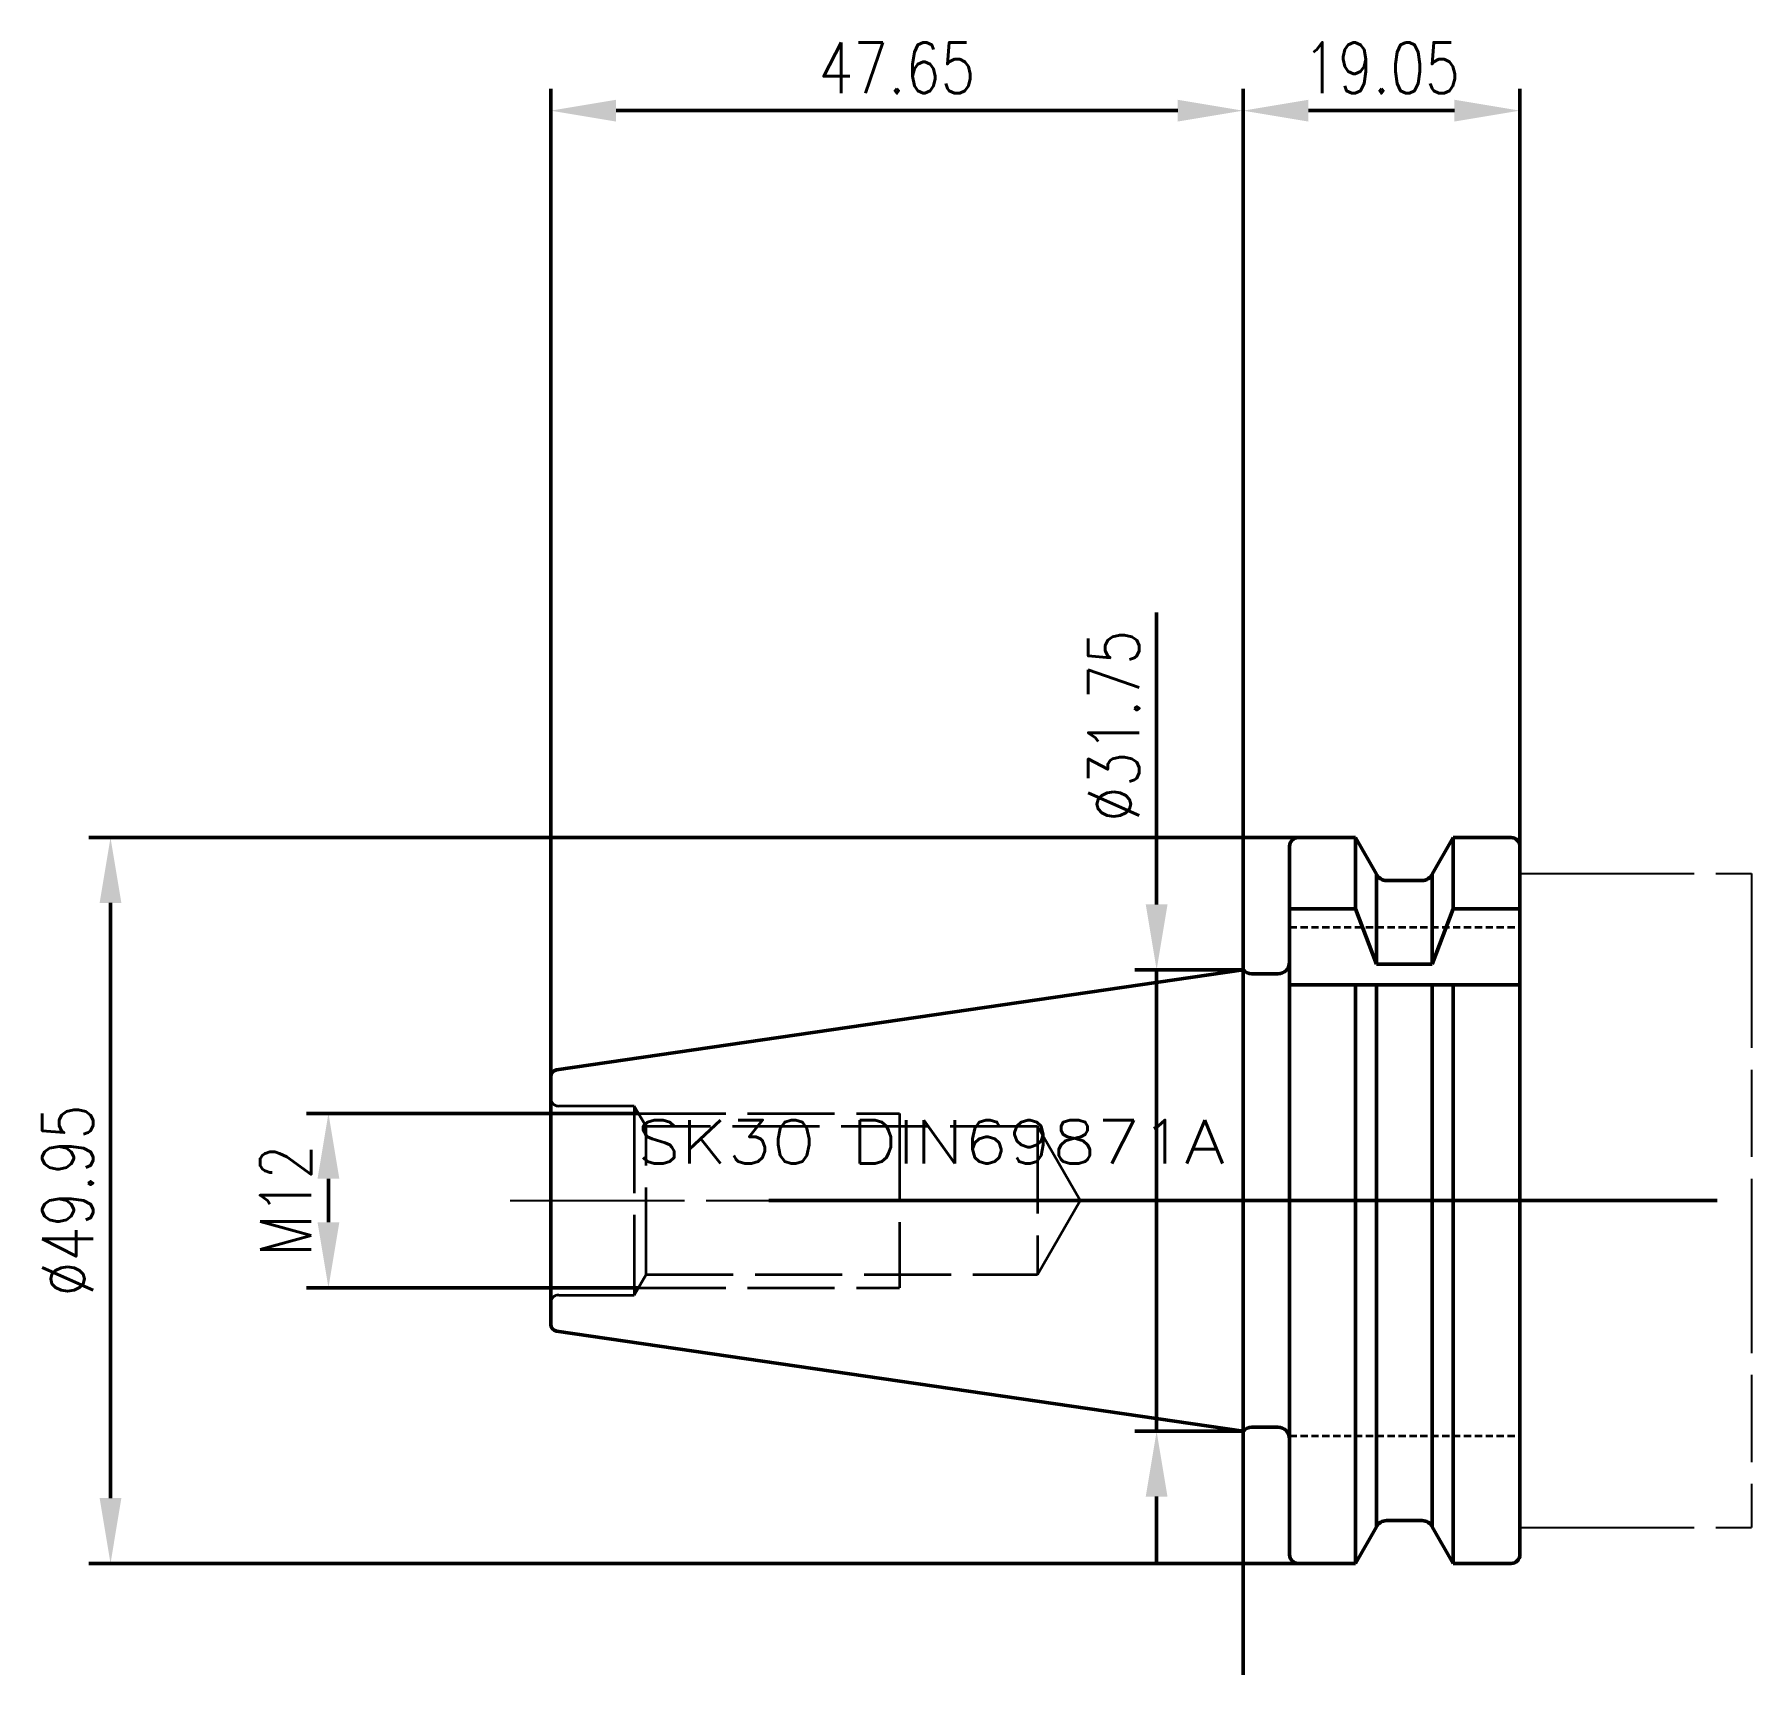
# Model space of a CAD drawing. Header units: millimetres. Extents: x 930 to 1048, y 403 to 516.
import ezdxf
from ezdxf.enums import TextEntityAlignment as Align

# ---------------------------------------------------------------- set-up
doc = ezdxf.new("R2010")
doc.units = ezdxf.units.MM
doc.header["$LTSCALE"] = 2
for name, pattern in [('DASH', [3.75, 3, -0.75]), ('HIDDEN', [0.375, 0.25, -0.125]), ('LONGDASH_DASH', [10.5, 6, -0.75, 3, -0.75])]:
    doc.linetypes.add(name, pattern=pattern)
for name, color, linetype, lineweight in [('1', 4, 'Continuous', 50), ('6', 5, 'Continuous', 35), ('SK2', 7, 'Continuous', 25), ('SK3', 1, 'DASH', 35), ('SK4', 2, 'LONGDASH_DASH', 25)]:
    doc.layers.add(name, color=color, linetype=linetype, lineweight=lineweight)
doc.styles.add('SIMPLEX', font='simplex.shx', dxfattribs={"width": 0.8})
doc.dimstyles.new('WALTER_1', dxfattribs={"dimtxt": 3.5, "dimasz": 4.5, "dimexe": 1.5, "dimexo": 0, "dimgap": 1.2, "dimtad": 1, "dimdec": 3, "dimdsep": 46, "dimtxsty": 'SIMPLEX', "dimcen": 2.5, "dimazin": 2, "dimtfac": 1, "dimtdec": 3, "dimtmove": 0, "dimatfit": 0, "dimfxl": 1.25, "dimtolj": 1, "dimarcsym": 0})

# ---------------------------------------------------------------- blocks, each defined once
blk = doc.blocks.new('*D1')
at = {"layer": 'Defpoints', "color": 0, "transparency": 16777216}
for p in [(0, 15.875), (-5.95, -15.875), (0, -15.875)]:
    blk.add_point(p, dxfattribs=at)
at = {"layer": 'SK2', "color": 0, "lineweight": -2, "transparency": 16777216}
for p, q in [((-5.95, 20.375), (-5.95, 40.475)), ((0, 15.875), (-7.45, 15.875)), ((-5.95, -15.875), (-5.95, 15.875)), ((0, -15.875), (-7.45, -15.875)), ((-5.95, -20.375), (-5.95, -24.875))]:
    blk.add_line(p, q, dxfattribs=at)
at = {"layer": 'SK2', "color": 0, "transparency": 16777216}
for points in [[(-6.7, 20.375), (-5.2, 20.375), (-5.95, 15.875)], [(-6.7, -20.375), (-5.2, -20.375), (-5.95, -15.875)]]:
    blk.add_solid(points, dxfattribs=at)
at = {"layer": 'SK2', "color": 0, "transparency": 16777216, "insert": (-8.9, 32.675), "char_height": 3.5, "attachment_point": 5, "rotation": 90, "style": 'SIMPLEX'}
blk.add_mtext('\\A1;%%C31.75', dxfattribs=at)
blk = doc.blocks.new('*D2')
at = {"layer": 'Defpoints', "color": 0, "transparency": 16777216}
for p in [(-47.65, 75), (0, 15.875), (-47.65, 8.53687)]:
    blk.add_point(p, dxfattribs=at)
at = {"layer": 'SK2', "color": 0, "lineweight": -2, "transparency": 16777216}
for p, q in [((-47.65, 8.53687), (-47.65, 76.5)), ((0, 15.875), (0, 76.5)), ((-4.5, 75), (-43.15, 75))]:
    blk.add_line(p, q, dxfattribs=at)
at = {"layer": 'SK2', "color": 0, "transparency": 16777216}
for points in [[(-43.15, 75.75), (-43.15, 74.25), (-47.65, 75)], [(-4.5, 75.75), (-4.5, 74.25), (0, 75)]]:
    blk.add_solid(points, dxfattribs=at)
at = {"layer": 'SK2', "color": 0, "transparency": 16777216, "insert": (-23.825, 77.95), "char_height": 3.5, "attachment_point": 5, "style": 'SIMPLEX'}
blk.add_mtext('\\A1;47.65', dxfattribs=at)
blk = doc.blocks.new('*D3')
at = {"layer": 'Defpoints', "color": 0, "transparency": 16777216}
for p in [(19.05, 75), (19.05, 24.375), (0, 15.875)]:
    blk.add_point(p, dxfattribs=at)
at = {"layer": 'SK2', "color": 0, "lineweight": -2, "transparency": 16777216}
for p, q in [((0, 15.875), (0, 76.5)), ((19.05, 24.375), (19.05, 76.5)), ((4.5, 75), (14.55, 75))]:
    blk.add_line(p, q, dxfattribs=at)
at = {"layer": 'SK2', "color": 0, "transparency": 16777216}
for points in [[(4.5, 75.75), (4.5, 74.25), (0, 75)], [(14.55, 75.75), (14.55, 74.25), (19.05, 75)]]:
    blk.add_solid(points, dxfattribs=at)
at = {"layer": 'SK2', "color": 0, "transparency": 16777216, "insert": (9.525, 77.95), "char_height": 3.5, "attachment_point": 5, "style": 'SIMPLEX'}
blk.add_mtext('\\A1;19.05', dxfattribs=at)
blk = doc.blocks.new('*D4')
at = {"layer": 'Defpoints', "color": 0, "transparency": 16777216}
for p in [(-62.95, 6), (-41.60867, 6), (-41.60867, -6)]:
    blk.add_point(p, dxfattribs=at)
at = {"layer": 'SK2', "color": 0, "lineweight": -2, "transparency": 16777216}
for p, q in [((-41.60867, 6), (-64.45, 6)), ((-62.95, -1.5), (-62.95, 1.5)), ((-41.60867, -6), (-64.45, -6))]:
    blk.add_line(p, q, dxfattribs=at)
at = {"layer": 'SK2', "color": 0, "transparency": 16777216}
for points in [[(-63.7, 1.5), (-62.2, 1.5), (-62.95, 6)], [(-63.7, -1.5), (-62.2, -1.5), (-62.95, -6)]]:
    blk.add_solid(points, dxfattribs=at)
at = {"layer": 'SK2', "color": 0, "transparency": 16777216, "insert": (-65.9, 0), "char_height": 3.5, "attachment_point": 5, "rotation": 90, "style": 'SIMPLEX'}
blk.add_mtext('\\A1;M12', dxfattribs=at)
blk = doc.blocks.new('*D5')
at = {"layer": 'Defpoints', "color": 0, "transparency": 16777216}
for p in [(3.8, 24.975), (-77.95, -24.975), (3.8, -24.975)]:
    blk.add_point(p, dxfattribs=at)
at = {"layer": 'SK2', "color": 0, "lineweight": -2, "transparency": 16777216}
for p, q in [((3.8, 24.975), (-79.45, 24.975)), ((-77.95, 20.475), (-77.95, -20.475)), ((3.8, -24.975), (-79.45, -24.975))]:
    blk.add_line(p, q, dxfattribs=at)
at = {"layer": 'SK2', "color": 0, "transparency": 16777216}
for points in [[(-78.7, 20.475), (-77.2, 20.475), (-77.95, 24.975)], [(-78.7, -20.475), (-77.2, -20.475), (-77.95, -24.975)]]:
    blk.add_solid(points, dxfattribs=at)
at = {"layer": 'SK2', "color": 0, "transparency": 16777216, "insert": (-80.9, 0), "char_height": 3.5, "attachment_point": 5, "rotation": 90, "style": 'SIMPLEX'}
blk.add_mtext('\\A1;%%C49.95', dxfattribs=at)
blk = doc.blocks.new('CENTER')
at = {"layer": '1', "color": 1}
for p, q in [((0, 32.63), (0, -32.63)), ((32.63, 0), (-32.63, 0))]:
    blk.add_line(p, q, dxfattribs=at)
blk = doc.blocks.new('DIN69A30')
at = {"layer": '1'}
for p, q in [((3.8, 24.975), (7.7369, 24.975)), ((7.7369, 20.0805), (7.7369, 24.975)), ((9.1875, 22.4627), (7.7369, 24.975)), ((13.0125, 22.4625), (14.4631, 24.975)), ((14.4631, 20.0805), (14.4631, 24.975)), ((14.4631, 24.975), (18.45, 24.975)), ((3.2, 24.375), (3.2, 0)), ((19.05, 24.375), (19.05, 0)), ((9.1875, 16.2659), (9.1875, 22.4627)), ((13.0125, 16.2659), (13.0125, 22.4625)), ((9.8693, 22.025), (12.3307, 22.025)), ((3.2, 20.0805), (7.7369, 20.0805)), ((7.7369, 20.0805), (9.1875, 16.2659)), ((13.0125, 16.2659), (14.4631, 20.0805)), ((14.4631, 20.0805), (19.05, 20.0805)), ((-47.2604, 8.9828), (0, 15.875)), ((0, 15.875), (0, -15.875)), ((0.6037, 15.6), (2.4, 15.6)), ((9.1875, 16.2659), (13.0125, 16.2659)), ((3.2, 14.85), (19.05, 14.85)), ((7.7369, 0), (7.7369, 14.85)), ((9.1875, 0), (9.1875, 14.85)), ((13.0125, 0), (13.0125, 14.85)), ((14.4631, 0), (14.4631, 14.85)), ((-47.65, 7.0001), (-47.65, 8.5369)), ((-47.65, 7), (-47.65, -7)), ((3.2, 0), (3.2, -24.375)), ((7.7369, -24.975), (7.7369, 0)), ((9.1875, -22.4627), (9.1875, 0)), ((13.0125, -22.4625), (13.0125, 0)), ((14.4631, -24.975), (14.4631, 0)), ((19.05, 0), (19.05, -24.375)), ((-47.65, -8.5369), (-47.65, -7)), ((0, -15.875), (-47.2604, -8.9828)), ((0.6037, -15.6), (2.4, -15.6)), ((9.8693, -22.025), (12.3307, -22.025)), ((7.7369, -24.975), (9.1875, -22.4627)), ((14.4631, -24.975), (13.0125, -22.4625)), ((3.8, -24.975), (7.7369, -24.975)), ((14.4631, -24.975), (18.45, -24.975))]:
    blk.add_line(p, q, dxfattribs=at)
for centre, radius, start, end in [((3.8, 24.375), 0.6, 90, 180), ((18.45, 24.375), 0.6, 0, 90), ((9.8693, 22.775), 0.75, 204.609757, 269.999329), ((12.3307, 22.775), 0.75, 270.000447, 335.378387), ((0.6036, 16.4), 0.8, 221.014161, 270.003077), ((2.4, 16.4), 0.8, 270, 0), ((-47.2, 8.5369), 0.45, 97.713754, 180.00014), ((-47.1997, -8.5369), 0.45, 179.999623, 262.287111), ((0.6036, -16.4), 0.8, 89.996923, 138.985839), ((2.4, -16.4), 0.8, 0, 90), ((9.8693, -22.775), 0.75, 90.000671, 155.390243), ((12.3307, -22.775), 0.75, 24.621613, 89.999553), ((3.8, -24.375), 0.6, 180, 270), ((18.45, -24.375), 0.6, 270, 0)]:
    blk.add_arc(centre, radius, start, end, dxfattribs=at)
at = {"layer": 'SK3', "color": 1, "linetype": 'HIDDEN'}
for p, q in [((3.2, 18.8), (19.05, 18.8)), ((3.2, -16.2), (19.05, -16.2))]:
    blk.add_line(p, q, dxfattribs=at)
at = {"layer": 'SK3'}
for p, q in [((-41.9, 6.5045), (-47.1027, 6.5045)), ((-41.9, 6.5045), (-41.9, -6.5045)), ((-41.0891, 5.1), (-41.9, 6.5045)), ((-41.6087, 6), (-23.65, 6)), ((-23.65, 6), (-23.65, -6)), ((-41.0891, -5.1), (-41.0891, 5.1)), ((-14.15, 5.1), (-41.0891, 5.1)), ((-14.15, 5.1), (-14.15, -5.1)), ((-11.2055, 0), (-14.15, 5.1)), ((-14.15, -5.1), (-11.2055, 0)), ((-41.9, -6.5045), (-41.0891, -5.1)), ((-41.0891, -5.1), (-14.15, -5.1)), ((-47.1027, -6.5045), (-41.9, -6.5045)), ((-41.6087, -6), (-23.65, -6))]:
    blk.add_line(p, q, dxfattribs=at)
for centre, start, end in [((-47.1027, 7.0545), 185.681364, 269.998449), ((-47.1027, -7.0545), 90.001152, 174.31098)]:
    blk.add_arc(centre, 0.55, start, end, dxfattribs=at)
at = {"layer": 'SK4'}
for p, q in [((19.05, 22.5), (35, 22.5)), ((35, 22.5), (35, -22.5)), ((-50.4502, 0), (19.05, 0)), ((19.05, -22.5), (35, -22.5))]:
    blk.add_line(p, q, dxfattribs=at)
at = {"layer": '6', "style": 'SIMPLEX', "oblique": 359.99979, "width": 1.077112}
blk.add_text('SK30 DIN69871A', height=3, dxfattribs=at).set_placement((-41.7411, 2.537), (-1.2724, 2.537), align=Align.FIT)
at = {"layer": 'SK2'}
for base, p2, picture, middle in [((-47.65, 75), (-47.65, 8.5369), '*D2', (-23.825, 77.95)), ((19.05, 75), (19.05, 24.375), '*D3', (9.525, 77.95))]:
    dim = blk.add_linear_dim(base=base, p1=(0, 15.875), p2=p2, dimstyle='WALTER_1', dxfattribs=at)
    dim.commit()
    dim.dimension.update_dxf_attribs({"geometry": picture, "text_midpoint": middle})
dim = blk.add_linear_dim(base=(-5.95, -15.875), p1=(0, 15.875), p2=(0, -15.875), angle=90, text='%%C31.75', dimstyle='WALTER_1', dxfattribs=at)
dim.commit()
dim.dimension.update_dxf_attribs({"geometry": '*D1', "text_midpoint": (-5.95, 32.675), "dimtype": 128})
for base, p1, p2, text, picture, middle in [((-77.95, -24.975), (3.8, 24.975), (3.8, -24.975), '%%C49.95', '*D5', (-80.9, 0)), ((-62.95, 6), (-41.6087, -6), (-41.6087, 6), 'M12', '*D4', (-65.9, 0))]:
    dim = blk.add_linear_dim(base=base, p1=p1, p2=p2, angle=90, text=text, dimstyle='WALTER_1', dxfattribs=at)
    dim.commit()
    dim.dimension.update_dxf_attribs({"geometry": picture, "text_midpoint": middle})

msp = doc.modelspace()

# ---------------------------------------------------------------- block references
at = {"layer": '1'}
for name in ['DIN69A30', 'CENTER']:
    msp.add_blockref(name, (1013.06, 436.1), dxfattribs=at)

doc.saveas('drawing.dxf')
